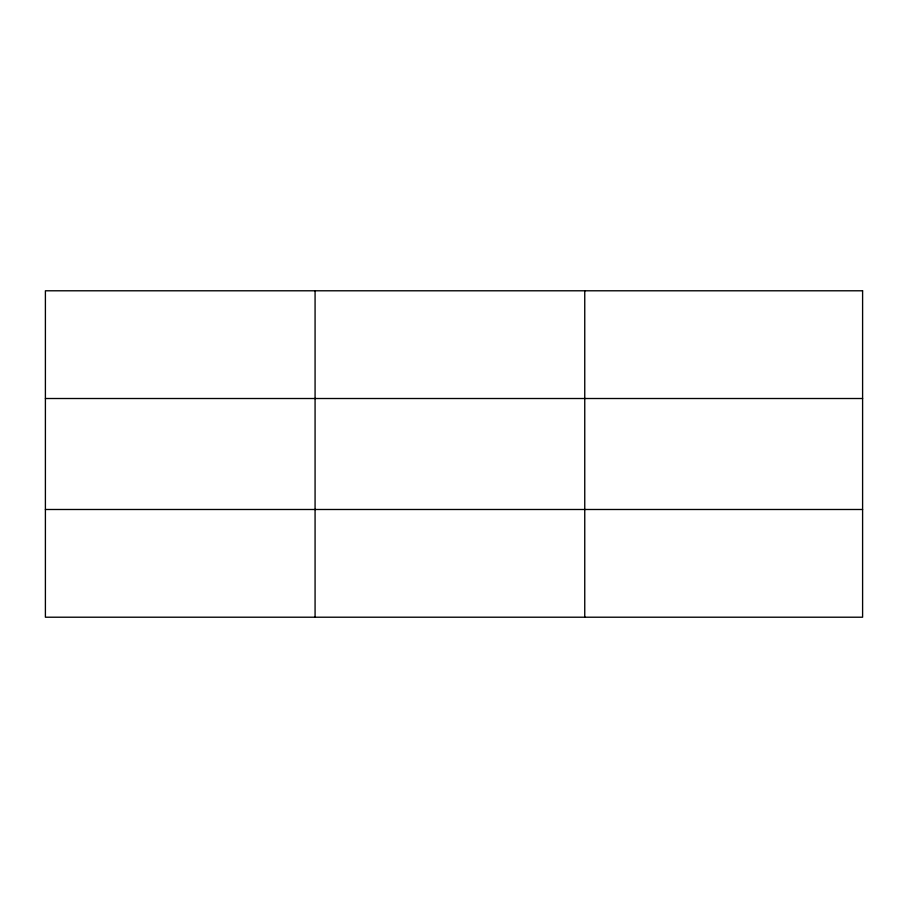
<?xml version="1.0" encoding="UTF-8"?>
<svg xmlns="http://www.w3.org/2000/svg" width="908" height="908" viewBox="0 0 908 908"><rect width="100%" height="100%" fill="white"/><g stroke="black" fill="none" stroke-linecap="round" stroke-linejoin="round"><path stroke-width="1.36" d="M315.076 290.787L315.076 617.213M584.752 290.787L584.752 617.213M45.4 398.51L862.6 398.51M45.4 509.49L862.6 509.49M862.6 290.787L862.6 617.213L45.4 617.213L45.4 290.787L862.6 290.787"/></g></svg>
